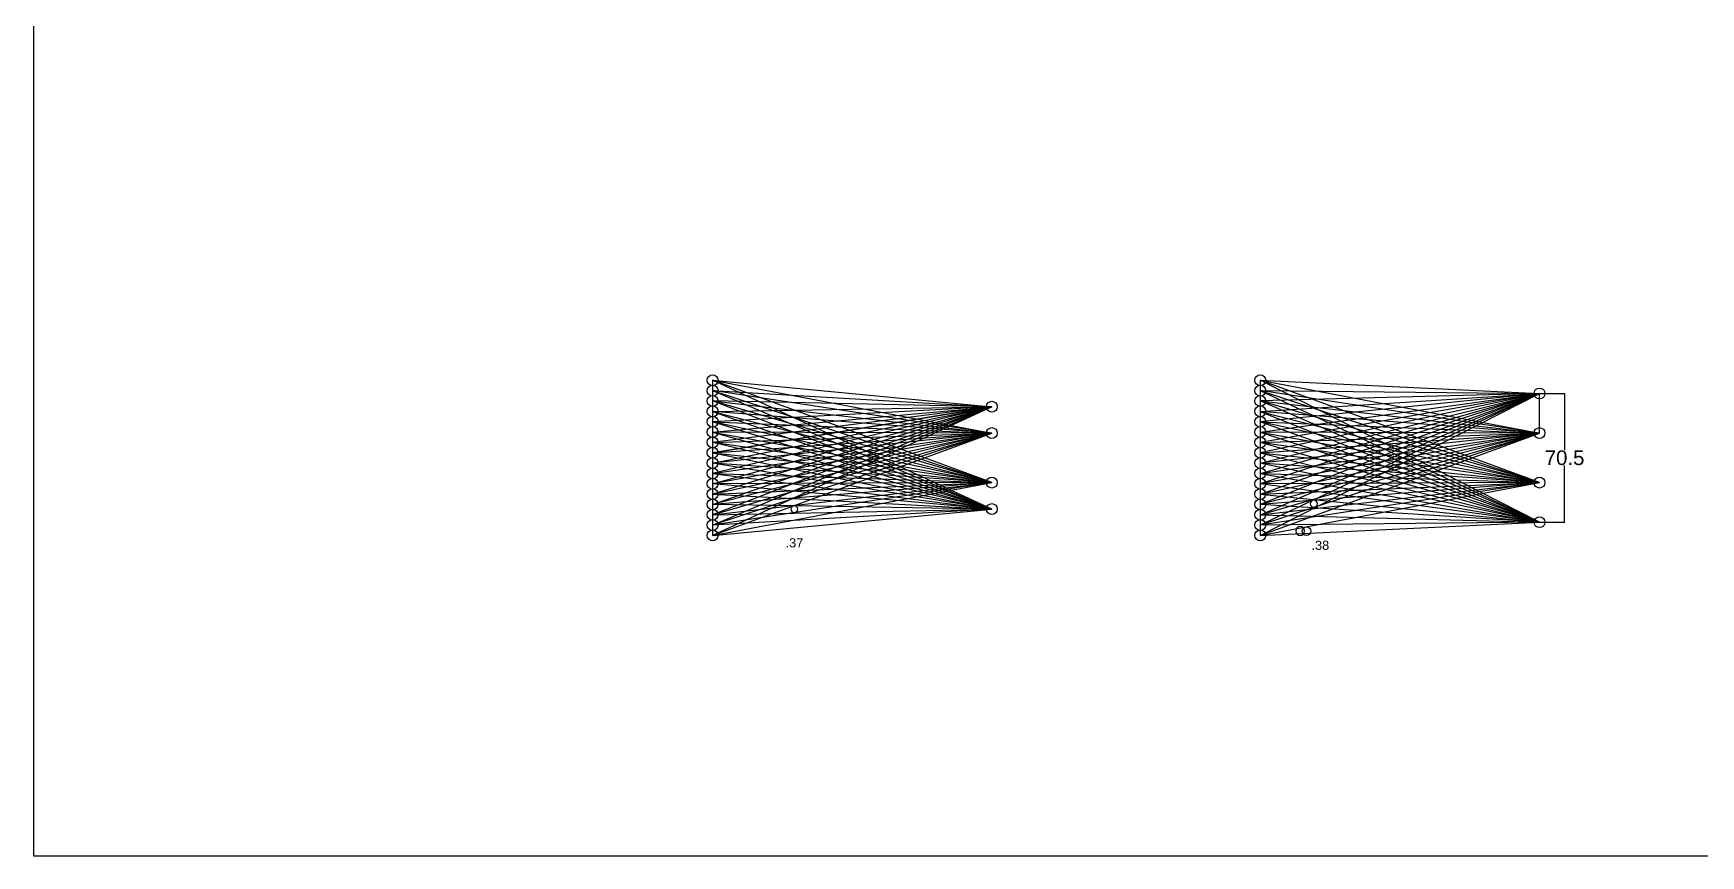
# Model space of a CAD drawing. Header units: inches. Extents: x -89 to 2397, y -1685 to 216.
# Drawn here: x 423 to 1336, y -1685 to -1234 of the extents above; entities that cross this region are included whole.
import ezdxf

# ---------------------------------------------------------------- set-up
doc = ezdxf.new("R2010")
doc.units = ezdxf.units.IN
doc.header["$MEASUREMENT"] = 0
doc.layers.add('SenseArea', color=1, linetype='Continuous')
doc.styles.get("Standard").update_dxf_attribs({"font": 'arial.ttf', "height": 8})
doc.dimstyles.get("Standard").update_dxf_attribs({"dimtxt": 0.18, "dimasz": 0.18, "dimexe": 0.18, "dimexo": 0.0625, "dimgap": 0.09, "dimtad": 0, "dimtih": 1, "dimtoh": 1, "dimdec": 1, "dimzin": 0, "dimdsep": 46, "dimtxsty": 'Standard', "dimcen": 0.09, "dimadec": 0, "dimazin": 0, "dimtfac": 1, "dimtdec": 4, "dimtofl": 0, "dimtmove": 0, "dimatfit": 3, "dimfxl": 1, "dimtolj": 1, "dimtzin": 0, "dimarcsym": 0})

# ---------------------------------------------------------------- blocks, each defined once
blk = doc.blocks.new('*D21')
at = {"layer": 'Defpoints', "color": 0}
for p in [(1247.96, -1431.69), (1247.96, -1502.23), (1261.71, -1502.23)]:
    blk.add_point(p, dxfattribs=at)
at = {"layer": 'SenseArea', "color": 0, "lineweight": -2}
for p, q in [((1248.02, -1431.69), (1261.89, -1431.69)), ((1261.71, -1431.87), (1261.71, -1462.79)), ((1261.71, -1502.05), (1261.71, -1471.14)), ((1248.02, -1502.23), (1261.89, -1502.23))]:
    blk.add_line(p, q, dxfattribs=at)
at = {"layer": 'SenseArea', "color": 0}
for points in [[(1261.74, -1431.87), (1261.68, -1431.87), (1261.71, -1431.69)], [(1261.68, -1502.05), (1261.74, -1502.05), (1261.71, -1502.23)]]:
    blk.add_solid(points, dxfattribs=at)
at = {"layer": 'SenseArea', "color": 0, "insert": (1261.71, -1466.96), "char_height": 8, "attachment_point": 5}
blk.add_mtext('\\A1;70.5', dxfattribs=at)

msp = doc.modelspace()

# ---------------------------------------------------------------- linework, layer by layer
at = {"layer": 'SenseArea'}
for p, q in [((422.92, -387.62), (422.92, -1685.02)), ((947.96, -1495), (795.03, -1424.46)), ((795.03, -1424.46), (947.96, -1453.39)), ((947.96, -1480.54), (795.03, -1424.46)), ((795.03, -1424.46), (795.03, -1509.46)), ((795.03, -1424.46), (947.96, -1438.93)), ((1247.96, -1502.23), (1095.03, -1424.46)), ((1095.03, -1424.46), (1247.96, -1453.39)), ((1247.96, -1480.54), (1095.03, -1424.46)), ((1095.03, -1424.46), (1095.03, -1509.46)), ((1095.03, -1424.46), (1247.96, -1431.69)), ((795.03, -1430.13), (947.96, -1438.93)), ((795.03, -1430.13), (947.96, -1495)), ((947.96, -1453.39), (795.03, -1430.13)), ((795.03, -1430.13), (947.96, -1480.54)), ((1095.03, -1430.13), (1247.96, -1431.69)), ((1095.03, -1430.13), (1247.96, -1502.23)), ((1247.96, -1453.39), (1095.03, -1430.13)), ((1095.03, -1430.13), (1247.96, -1480.54)), ((1247.96, -1431.69), (1095.03, -1435.79)), ((1095.03, -1441.46), (1247.96, -1431.69)), ((1247.96, -1431.69), (1095.03, -1447.13)), ((1095.03, -1452.79), (1247.96, -1431.69)), ((1095.03, -1469.79), (1247.96, -1431.69)), ((1247.96, -1431.69), (1095.03, -1464.13)), ((1247.96, -1431.69), (1095.03, -1481.13)), ((1247.96, -1431.69), (1095.03, -1492.46)), ((1247.96, -1431.69), (1095.03, -1503.79)), ((1095.03, -1509.46), (1247.96, -1431.69)), ((1095.09, -1475.46), (1247.96, -1431.69)), ((1247.96, -1431.69), (1095.12, -1458.46)), ((1095.18, -1498.11), (1247.96, -1431.69)), ((1095.19, -1486.81), (1247.96, -1431.69)), ((1247.96, -1453.39), (1247.96, -1431.69)), ((947.96, -1438.93), (794.97, -1498.14)), ((947.96, -1438.93), (795.03, -1435.79)), ((947.96, -1495), (795.03, -1435.79)), ((795.03, -1435.79), (947.96, -1453.39)), ((947.96, -1480.54), (795.03, -1435.79)), ((795.03, -1441.46), (947.96, -1438.93)), ((947.96, -1438.93), (795.03, -1447.13)), ((795.03, -1452.79), (947.96, -1438.93)), ((947.96, -1438.93), (795.03, -1458.46)), ((795.03, -1464.13), (947.96, -1438.93)), ((795.03, -1469.79), (947.96, -1438.93)), ((947.96, -1438.93), (795.03, -1475.46)), ((795.03, -1481.13), (947.96, -1438.93)), ((795.03, -1492.46), (947.96, -1438.93)), ((795.03, -1503.79), (947.96, -1438.93)), ((947.96, -1438.93), (795.03, -1509.46)), ((795.03, -1441.46), (947.96, -1495)), ((947.96, -1453.39), (795.03, -1441.46)), ((795.03, -1441.46), (947.96, -1480.54)), ((947.96, -1438.93), (795.07, -1464.13)), ((947.96, -1438.93), (795.15, -1486.79)), ((1247.96, -1502.23), (1095.03, -1435.79)), ((1095.03, -1435.79), (1247.96, -1453.39)), ((1247.96, -1480.54), (1095.03, -1435.79)), ((1095.03, -1441.46), (1247.96, -1502.23)), ((1247.96, -1453.39), (1095.03, -1441.46)), ((1095.03, -1441.46), (1247.96, -1480.54)), ((947.96, -1495), (795.03, -1447.13)), ((795.03, -1447.13), (947.96, -1453.39)), ((947.96, -1480.54), (795.03, -1447.13)), ((1247.96, -1502.23), (1095.03, -1447.13)), ((1095.03, -1447.13), (1247.96, -1453.39)), ((1247.96, -1480.54), (1095.03, -1447.13)), ((795.03, -1452.79), (947.96, -1495)), ((947.96, -1453.39), (795.03, -1452.79)), ((795.03, -1452.79), (947.96, -1480.54)), ((795.03, -1458.46), (947.96, -1453.39)), ((795.03, -1464.13), (947.96, -1453.39)), ((947.96, -1453.39), (795.03, -1469.79)), ((795.03, -1475.46), (947.96, -1453.39)), ((947.96, -1453.39), (795.03, -1481.13)), ((795.03, -1486.79), (947.96, -1453.39)), ((947.96, -1453.39), (795.03, -1492.46)), ((795.03, -1498.13), (947.96, -1453.39)), ((947.96, -1453.39), (795.03, -1503.79)), ((795.03, -1509.46), (947.96, -1453.39)), ((947.96, -1480.54), (795.03, -1458.46)), ((947.96, -1495), (795.12, -1458.46)), ((1095.03, -1452.79), (1247.96, -1502.23)), ((1247.96, -1453.39), (1095.03, -1452.79)), ((1095.03, -1452.79), (1247.96, -1480.54)), ((1095.03, -1458.46), (1247.96, -1453.39)), ((1095.03, -1464.13), (1247.96, -1453.39)), ((1247.96, -1453.39), (1095.03, -1469.79)), ((1095.03, -1475.46), (1247.96, -1453.39)), ((1247.96, -1453.39), (1095.03, -1481.13)), ((1095.03, -1486.79), (1247.96, -1453.39)), ((1247.96, -1453.39), (1095.03, -1492.46)), ((1095.03, -1498.13), (1247.96, -1453.39)), ((1247.96, -1453.39), (1095.03, -1503.79)), ((1095.03, -1509.46), (1247.96, -1453.39)), ((1247.96, -1480.54), (1095.03, -1458.46)), ((1247.96, -1502.23), (1095.12, -1458.46)), ((795.03, -1464.13), (947.96, -1480.54)), ((947.96, -1495), (795.03, -1469.79)), ((947.96, -1480.54), (795.03, -1469.79)), ((795.07, -1464.13), (947.96, -1495)), ((1095.03, -1464.13), (1247.96, -1480.54)), ((1247.96, -1502.23), (1095.03, -1469.79)), ((1247.96, -1480.54), (1095.03, -1469.79)), ((1095.07, -1464.13), (1247.96, -1502.23)), ((795.03, -1475.46), (947.96, -1495)), ((795.03, -1475.46), (947.96, -1480.54)), ((1095.03, -1475.46), (1247.96, -1502.23)), ((1095.03, -1475.46), (1247.96, -1480.54)), ((795.03, -1509.46), (947.96, -1480.54)), ((947.96, -1480.54), (795.03, -1503.79)), ((795.03, -1498.13), (947.96, -1480.54)), ((947.96, -1480.54), (795.03, -1492.46)), ((795.03, -1486.79), (947.96, -1480.54)), ((947.96, -1480.54), (795.03, -1481.13)), ((795.03, -1486.79), (947.96, -1495)), ((947.96, -1495), (795.04, -1481.13)), ((1095.03, -1509.46), (1247.96, -1480.54)), ((1247.96, -1480.54), (1095.03, -1503.79)), ((1095.03, -1498.13), (1247.96, -1480.54)), ((1247.96, -1480.54), (1095.03, -1492.46)), ((1095.03, -1486.79), (1247.96, -1480.54)), ((1247.96, -1480.54), (1095.03, -1481.13)), ((1095.03, -1486.79), (1247.96, -1502.23)), ((1247.96, -1502.23), (1095.04, -1481.13)), ((947.96, -1495), (795.03, -1492.46)), ((947.96, -1495), (795.03, -1503.79)), ((795.03, -1498.11), (947.96, -1495)), ((1247.96, -1502.23), (1095.03, -1492.46)), ((1095.03, -1498.11), (1247.96, -1502.23)), ((1247.96, -1502.23), (1095.03, -1503.79)), ((422.92, -1685.02), (2397.47, -1685.02))]:
    msp.add_line(p, q, dxfattribs=at)
for p, q in [((795.03, -1509.46), (947.96, -1495)), ((1095.03, -1509.46), (1247.96, -1502.23))]:
    msp.add_line(p, q, dxfattribs=at).dxf.unprotected_set("ltscale", 0)
for centre, radius in [((795.03, -1424.46), 2.98), ((1095.03, -1424.46), 2.98), ((795.03, -1430.13), 2.98), ((795.03, -1435.79), 2.98), ((1095.03, -1430.13), 2.98), ((1095.03, -1435.79), 2.98), ((1247.96, -1431.69), 2.98), ((795.03, -1441.46), 2.98), ((947.96, -1438.93), 2.98), ((1095.03, -1441.46), 2.98), ((795.03, -1447.13), 2.98), ((795.03, -1452.79), 2.98), ((947.96, -1453.39), 2.98), ((1095.03, -1447.13), 2.98), ((1095.03, -1452.79), 2.98), ((1247.96, -1453.39), 2.98), ((795.03, -1458.46), 2.98), ((795.03, -1464.13), 2.98), ((1095.03, -1458.46), 2.98), ((1095.03, -1464.13), 2.98), ((795.03, -1469.79), 2.98), ((1095.03, -1469.79), 2.98), ((795.03, -1475.46), 2.98), ((795.03, -1481.13), 2.98), ((947.96, -1480.54), 2.98), ((1095.03, -1475.46), 2.98), ((1095.03, -1481.13), 2.98), ((1247.96, -1480.54), 2.98), ((795.03, -1486.79), 2.98), ((1095.03, -1486.79), 2.98), ((795.03, -1492.46), 2.98), ((795.03, -1498.13), 2.98), ((947.96, -1495), 2.98), ((1095.03, -1492.46), 2.98), ((1095.03, -1498.13), 2.98), ((795.03, -1503.79), 2.98), ((795.03, -1509.46), 2.98), ((1095.03, -1503.79), 2.98), ((1095.03, -1509.46), 2.98), ((1120.26, -1507.1), 2.37), ((1247.96, -1502.23), 2.98)]:
    msp.add_circle(centre, radius, dxfattribs=at)
at = {"layer": 'SenseArea', "extrusion": (0, 0, -1)}
for centre, radius in [((-839.71, -1495.09), 1.89), ((-1124.34, -1492.11), 1.93), ((-1116.88, -1507.03), 2.43)]:
    msp.add_circle(centre, radius, dxfattribs=at)

# ---------------------------------------------------------------- texts
at = {"layer": 'SenseArea'}
for s, p in [('.37', (834.99, -1516.03)), ('.38', (1123.06, -1517.38))]:
    msp.add_text(s, height=5, dxfattribs=at).set_placement(p)

# ---------------------------------------------------------------- dimensions: what is measured, and where the dimension line sits
dim = msp.add_linear_dim(base=(1261.71, -1502.23), p1=(1247.96, -1431.69), p2=(1247.96, -1502.23), angle=90, dimstyle='Standard', dxfattribs=at)
dim.commit()
dim.dimension.update_dxf_attribs({"geometry": '*D21', "text_midpoint": (1261.71, -1466.96)})

doc.saveas('drawing.dxf')
